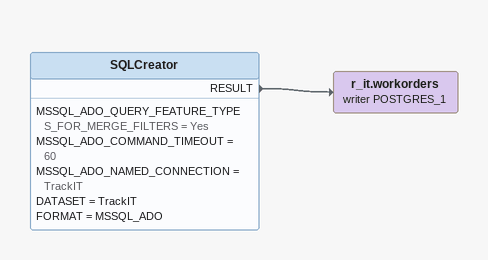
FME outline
SQLCreator
    MSSQL_ADO_QUERY_FEATURE_TYPES_FOR_MERGE_FILTERS = Yes
    MSSQL_ADO_COMMAND_TIMEOUT = 60
    MSSQL_ADO_NAMED_CONNECTION = TrackIT
    DATASET = TrackIT
    FORMAT = MSSQL_ADO
    RESULT -> r_it.workorders (writer POSTGRES_1)
r_it.workorders (writer POSTGRES_1)
